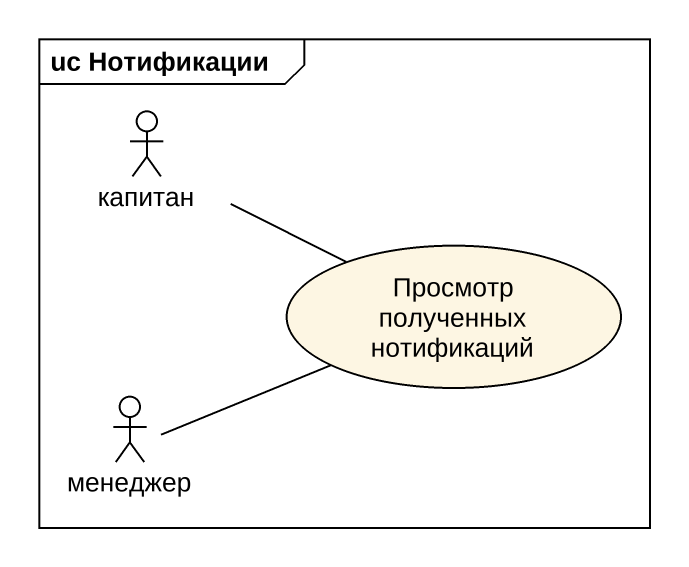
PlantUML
@startuml
mainframe uc Нотификации
actor капитан
usecase "Просмотр полученных нотификаций" as Просмотр_полученных
actor менеджер
капитан -right- Просмотр_полученных
менеджер -right- Просмотр_полученных
@enduml
